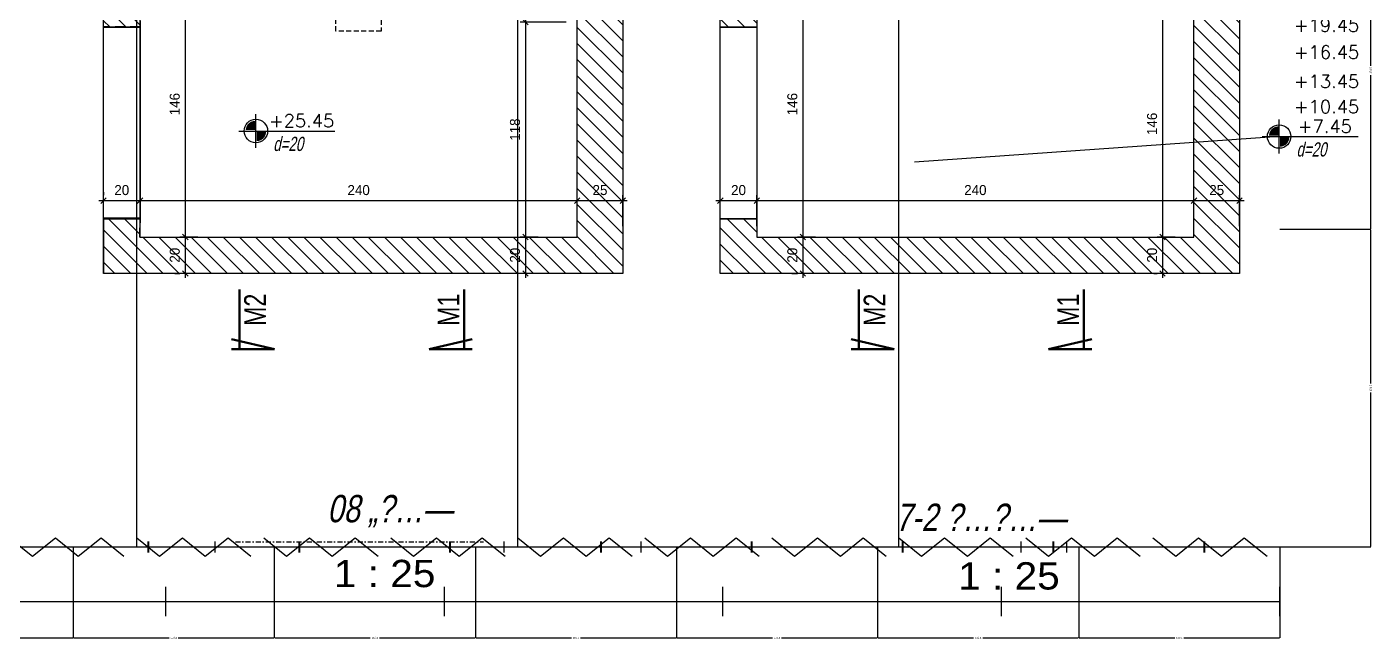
# Model space of a CAD drawing. Header units: inches. Extents: x -5298 to 11252, y 8210 to 22495.
# Drawn here: x 9783 to 10521, y 11453 to 11789 of the extents above; entities that cross this region are included whole.
import ezdxf
from ezdxf.enums import TextEntityAlignment as Align

# ---------------------------------------------------------------- set-up
doc = ezdxf.new("R2010")
doc.units = ezdxf.units.IN
doc.header["$LTSCALE"] = 11
doc.header["$MEASUREMENT"] = 0
for name, pattern in [('DASHDOT2', [0.5, 0.25, -0.125, 0, -0.125]), ('DASHED2', [0.375, 0.25, -0.125]), ('HIDDEN', [0.375, 0.25, -0.125])]:
    doc.linetypes.add(name, pattern=pattern)
doc.layers.get('Defpoints').update_dxf_attribs({"color": 40})
for name, color, linetype in [('BEAM', 3, 'Continuous'), ('break', 1, 'Continuous'), ('D7', 2, 'Continuous'), ('dim', 3, 'Continuous'), ('dim-50-v', 2, 'Continuous'), ('ENG_beton nifsak', 4, 'Continuous'), ('ENG_beton ole', 3, 'DASHED2'), ('ENG_level', 1, 'DASHDOT2'), ('HATCH', 8, 'Continuous'), ('IRON', 1, 'Continuous'), ('MABAT', 4, 'Continuous'), ('otm', 3, 'Continuous'), ('V', 1, 'Continuous'), ('wall', 7, 'Continuous')]:
    doc.layers.add(name, color=color, linetype=linetype)
doc.layers.add('W', color=1, linetype='Continuous', lineweight=50)
doc.layers.add('W-Conc', color=3, linetype='Continuous', lineweight=40)
doc.styles.add('AA', font='hebtxt', dxfattribs={"width": 0.8, "oblique": 8})
doc.styles.add('AD', font='oron')
doc.styles.add('HEBREW', font='hebtxt-weld.shx', dxfattribs={"width": 0.8, "oblique": 12})
doc.styles.add('HEBTXT', font='hebtxt-weld.shx')
doc.styles.add('ROMANS', font='romans')
doc.styles.get("Standard").update_dxf_attribs({"font": 'arial.ttf'})
doc.dimstyles.new('25', dxfattribs={"dimtxt": 5.5, "dimasz": 3, "dimexe": 3, "dimexo": 6, "dimgap": 3, "dimtad": 1, "dimdec": 0, "dimrnd": 0.5, "dimtxsty": 'HEBTXT', "dimblk1": 'OBLIQUE', "dimblk2": 'OBLIQUE', "dimsah": 1, "dimcen": 1, "dimdle": 2.5, "dimclre": 9, "dimclrt": 3, "dimazin": 3, "dimtfac": 1, "dimtdec": 0, "dimtix": 1, "dimtmove": 2, "dimatfit": 3, "dimldrblk": 'OBLIQUE'})
doc.dimstyles.get("Standard").update_dxf_attribs({"dimtxt": 2.5, "dimasz": 2.5, "dimexe": 1.25, "dimexo": 0.625, "dimtad": 1, "dimtxsty": 'Standard', "dimcen": 2.5, "dimazin": 3, "dimtfac": 1, "dimtmove": 0, "dimatfit": 3})

# ---------------------------------------------------------------- blocks, each defined once
blk = doc.blocks.new('_OBLIQUE')
at = {"color": 0, "linetype": 'ByBlock'}
blk.add_line((-0.5, -0.5), (0.5, 0.5), dxfattribs=at)
blk = doc.blocks.new('*D279')
at = {"layer": 'Defpoints', "color": 0, "linetype": 'Continuous', "transparency": 16777216}
for p in [(10110.04, 11693.52), (10085.04, 11673.52), (10110.04, 11673.52)]:
    blk.add_point(p, dxfattribs=at)
at = {"layer": 'dim-50-v', "color": 0, "linetype": 'Continuous', "lineweight": -2, "transparency": 16777216}
blk.add_line((10082.54, 11693.52), (10112.54, 11693.52), dxfattribs=at)
at = {"layer": 'dim-50-v', "color": 9, "linetype": 'Continuous', "lineweight": -2, "transparency": 16777216}
for p, q in [((10085.04, 11679.52), (10085.04, 11696.52)), ((10110.04, 11679.52), (10110.04, 11696.52))]:
    blk.add_line(p, q, dxfattribs=at)
at = {"layer": 'dim-50-v', "color": 0, "linetype": 'Continuous', "lineweight": -2, "transparency": 16777216, "xscale": 3, "yscale": 3, "zscale": 3, "rotation": 180}
blk.add_blockref('_OBLIQUE', (10085.04, 11693.52), dxfattribs=at)
at = {"layer": 'dim-50-v', "color": 0, "linetype": 'Continuous', "lineweight": -2, "transparency": 16777216, "xscale": 3, "yscale": 3, "zscale": 3}
blk.add_blockref('_OBLIQUE', (10110.04, 11693.52), dxfattribs=at)
at = {"layer": 'dim-50-v', "color": 3, "linetype": 'Continuous', "transparency": 16777216, "insert": (10097.54, 11699.27), "char_height": 5.5, "attachment_point": 5, "style": 'HEBTXT'}
blk.add_mtext('\\A1;25', dxfattribs=at)
blk = doc.blocks.new('*D280')
at = {"layer": 'Defpoints', "color": 0, "linetype": 'Continuous', "transparency": 16777216}
for p in [(10085.04, 11693.52), (9845.04, 11673.52, 0), (10085.04, 11673.52, 0)]:
    blk.add_point(p, dxfattribs=at)
at = {"layer": 'dim-50-v', "color": 0, "linetype": 'Continuous', "lineweight": -2, "transparency": 16777216}
blk.add_line((9842.54, 11693.52), (10087.54, 11693.52), dxfattribs=at)
at = {"layer": 'dim-50-v', "color": 9, "linetype": 'Continuous', "lineweight": -2, "transparency": 16777216}
for p, q in [((9845.04, 11679.52), (9845.04, 11696.52)), ((10085.04, 11679.52), (10085.04, 11696.52))]:
    blk.add_line(p, q, dxfattribs=at)
at = {"layer": 'dim-50-v', "color": 0, "linetype": 'Continuous', "lineweight": -2, "transparency": 16777216, "xscale": 3, "yscale": 3, "zscale": 3, "rotation": 180}
blk.add_blockref('_OBLIQUE', (9845.04, 11693.52), dxfattribs=at)
at = {"layer": 'dim-50-v', "color": 0, "linetype": 'Continuous', "lineweight": -2, "transparency": 16777216, "xscale": 3, "yscale": 3, "zscale": 3}
blk.add_blockref('_OBLIQUE', (10085.04, 11693.52), dxfattribs=at)
at = {"layer": 'dim-50-v', "color": 3, "linetype": 'Continuous', "transparency": 16777216, "insert": (9965.04, 11699.27), "char_height": 5.5, "attachment_point": 5, "style": 'HEBTXT'}
blk.add_mtext('\\A1;240', dxfattribs=at)
blk = doc.blocks.new('*D281')
at = {"layer": 'Defpoints', "color": 0, "linetype": 'Continuous', "transparency": 16777216}
for p in [(9824.99, 11692.09, 0), (9845.04, 11693.52), (9845.04, 11689.97, 0)]:
    blk.add_point(p, dxfattribs=at)
at = {"layer": 'dim-50-v', "color": 9, "linetype": 'Continuous', "lineweight": -2, "transparency": 16777216}
for p, q in [((9824.99, 11698.09), (9824.99, 11696.52)), ((9845.04, 11695.97), (9845.04, 11696.52))]:
    blk.add_line(p, q, dxfattribs=at)
at = {"layer": 'dim-50-v', "color": 0, "linetype": 'Continuous', "lineweight": -2, "transparency": 16777216}
blk.add_line((9822.49, 11693.52), (9847.54, 11693.52), dxfattribs=at)
at = {"layer": 'dim-50-v', "color": 0, "linetype": 'Continuous', "lineweight": -2, "transparency": 16777216, "xscale": 3, "yscale": 3, "zscale": 3, "rotation": 180}
blk.add_blockref('_OBLIQUE', (9824.99, 11693.52), dxfattribs=at)
at = {"layer": 'dim-50-v', "color": 0, "linetype": 'Continuous', "lineweight": -2, "transparency": 16777216, "xscale": 3, "yscale": 3, "zscale": 3}
blk.add_blockref('_OBLIQUE', (9845.04, 11693.52), dxfattribs=at)
at = {"layer": 'dim-50-v', "color": 3, "linetype": 'Continuous', "transparency": 16777216, "insert": (9835.01, 11699.27), "char_height": 5.5, "attachment_point": 5, "style": 'HEBTXT'}
blk.add_mtext('\\A1;20', dxfattribs=at)
blk = doc.blocks.new('*D283')
at = {"layer": 'Defpoints', "color": 0, "linetype": 'Continuous', "transparency": 16777216}
for p in [(10084.99, 11791.52, 0), (10056.65, 11673.52), (10069.57, 11673.52, 0)]:
    blk.add_point(p, dxfattribs=at)
at = {"layer": 'dim-50-v', "color": 0, "linetype": 'Continuous', "lineweight": -2, "transparency": 16777216}
blk.add_line((10056.65, 11794.02), (10056.65, 11671.02), dxfattribs=at)
at = {"layer": 'dim-50-v', "color": 9, "linetype": 'Continuous', "lineweight": -2, "transparency": 16777216}
for p, q in [((10078.99, 11791.52), (10053.65, 11791.52)), ((10063.57, 11673.52), (10053.65, 11673.52))]:
    blk.add_line(p, q, dxfattribs=at)
at = {"layer": 'dim-50-v', "color": 0, "linetype": 'Continuous', "lineweight": -2, "transparency": 16777216, "xscale": 3, "yscale": 3, "zscale": 3}
for p, rotation in [((10056.65, 11791.52), 90), ((10056.65, 11673.52), 270)]:
    blk.add_blockref('_OBLIQUE', p, dxfattribs=dict(at, rotation=rotation))
at = {"layer": 'dim-50-v', "color": 3, "linetype": 'Continuous', "transparency": 16777216, "insert": (10050.9, 11732.52), "char_height": 5.5, "attachment_point": 5, "rotation": 90, "style": 'HEBTXT'}
blk.add_mtext('\\A1;118', dxfattribs=at)
blk = doc.blocks.new('*D285')
at = {"layer": 'Defpoints', "color": 0, "linetype": 'Continuous', "transparency": 16777216}
for p in [(9880.69, 11819.52, 0), (9869.87, 11673.52), (9882.79, 11673.52, 0)]:
    blk.add_point(p, dxfattribs=at)
at = {"layer": 'dim-50-v', "color": 9, "linetype": 'Continuous', "lineweight": -2, "transparency": 16777216}
for p, q in [((9874.69, 11819.52), (9866.87, 11819.52)), ((9876.79, 11673.52), (9866.87, 11673.52))]:
    blk.add_line(p, q, dxfattribs=at)
at = {"layer": 'dim-50-v', "color": 0, "linetype": 'Continuous', "lineweight": -2, "transparency": 16777216}
blk.add_line((9869.87, 11822.02), (9869.87, 11671.02), dxfattribs=at)
at = {"layer": 'dim-50-v', "color": 0, "linetype": 'Continuous', "lineweight": -2, "transparency": 16777216, "xscale": 3, "yscale": 3, "zscale": 3}
for p, rotation in [((9869.87, 11819.52), 90), ((9869.87, 11673.52), 270)]:
    blk.add_blockref('_OBLIQUE', p, dxfattribs=dict(at, rotation=rotation))
at = {"layer": 'dim-50-v', "color": 3, "linetype": 'Continuous', "transparency": 16777216, "insert": (9864.12, 11746.52), "char_height": 5.5, "attachment_point": 5, "rotation": 90, "style": 'HEBTXT'}
blk.add_mtext('\\A1;146', dxfattribs=at)
blk = doc.blocks.new('*D376')
at = {"layer": 'Defpoints', "color": 0, "linetype": 'Continuous', "transparency": 16777216}
for p in [(9882.79, 11673.52, 0), (9869.87, 11653.52), (9870.2, 11653.52)]:
    blk.add_point(p, dxfattribs=at)
at = {"layer": 'dim-50-v', "color": 0, "linetype": 'Continuous', "lineweight": -2, "transparency": 16777216}
blk.add_line((9869.87, 11676.02), (9869.87, 11651.02), dxfattribs=at)
at = {"layer": 'dim-50-v', "color": 9, "linetype": 'Continuous', "lineweight": -2, "transparency": 16777216}
for p, q in [((9876.79, 11673.52), (9866.87, 11673.52)), ((9864.2, 11653.52), (9866.87, 11653.52))]:
    blk.add_line(p, q, dxfattribs=at)
at = {"layer": 'dim-50-v', "color": 0, "linetype": 'Continuous', "lineweight": -2, "transparency": 16777216, "xscale": 3, "yscale": 3, "zscale": 3}
for p, rotation in [((9869.87, 11673.52), 90), ((9869.87, 11653.52), 270)]:
    blk.add_blockref('_OBLIQUE', p, dxfattribs=dict(at, rotation=rotation))
at = {"layer": 'dim-50-v', "color": 3, "linetype": 'Continuous', "transparency": 16777216, "insert": (9864.12, 11663.52), "char_height": 5.5, "attachment_point": 5, "rotation": 90, "style": 'HEBTXT'}
blk.add_mtext('\\A1;20', dxfattribs=at)
blk = doc.blocks.new('*D248')
at = {"layer": 'Defpoints', "color": 0, "linetype": 'Continuous', "transparency": 16777216}
for p in [(10069.57, 11673.52, 0), (10055.97, 11653.52, 0), (10056.65, 11653.52)]:
    blk.add_point(p, dxfattribs=at)
at = {"layer": 'dim-50-v', "color": 0, "linetype": 'Continuous', "lineweight": -2, "transparency": 16777216}
blk.add_line((10056.65, 11676.02), (10056.65, 11651.02), dxfattribs=at)
at = {"layer": 'dim-50-v', "color": 9, "linetype": 'Continuous', "lineweight": -2, "transparency": 16777216}
for p, q in [((10063.57, 11673.52), (10053.65, 11673.52)), ((10061.97, 11653.52), (10059.65, 11653.52))]:
    blk.add_line(p, q, dxfattribs=at)
at = {"layer": 'dim-50-v', "color": 0, "linetype": 'Continuous', "lineweight": -2, "transparency": 16777216, "xscale": 3, "yscale": 3, "zscale": 3}
for p, rotation in [((10056.65, 11673.52), 90), ((10056.65, 11653.52), 270)]:
    blk.add_blockref('_OBLIQUE', p, dxfattribs=dict(at, rotation=rotation))
at = {"layer": 'dim-50-v', "color": 3, "linetype": 'Continuous', "transparency": 16777216, "insert": (10050.9, 11663.52), "char_height": 5.5, "attachment_point": 5, "rotation": 90, "style": 'HEBTXT'}
blk.add_mtext('\\A1;20', dxfattribs=at)
blk = doc.blocks.new('awetry')
at = {"layer": 'BEAM', "color": 2, "linetype": 'Continuous', "elevation": 0}
blk.add_lwpolyline([(8665.28, 11878.44), (8685.27, 11878.44), (8685.27, 11773.14), (8665.28, 11773.14)], close=True, dxfattribs=at)
at = {"layer": 'ENG_beton nifsak', "ltscale": 5}
for p in [(8812.78, 12133.14, 0), (8812.78, 12101.64, 0)]:
    blk.add_line(p, (8812.78, 11909.14, 0), dxfattribs=at)
at = {"layer": 'ENG_beton nifsak', "ltscale": 5, "elevation": 0}
for points in [[(8685.27, 11878.44), (8665.28, 11878.44), (8665.28, 12273.14), (8950.28, 12273.14), (8950.28, 11743.14), (8665.28, 11743.14), (8665.28, 11773.14), (8685.28, 11773.14), (8685.28, 11763.14), (8925.28, 11763.14), (8925.28, 12253.14), (8685.28, 12253.14)], [(8817.78, 11904.14), (8792.78, 11904.14), (8792.78, 12138.14), (8817.78, 12138.14)], [(8812.78, 11909.14), (8797.78, 11909.14), (8797.78, 12133.14), (8812.78, 12133.14)]]:
    blk.add_lwpolyline(points, close=True, dxfattribs=at)
blk = doc.blocks.new('*D678')
at = {"layer": 'Defpoints', "color": 0, "linetype": 'Continuous', "transparency": 16777216}
for p in [(10448.59, 11693.52), (10423.59, 11673.52), (10448.59, 11673.52)]:
    blk.add_point(p, dxfattribs=at)
at = {"layer": 'dim-50-v', "color": 0, "linetype": 'Continuous', "lineweight": -2, "transparency": 16777216}
blk.add_line((10421.09, 11693.52), (10451.09, 11693.52), dxfattribs=at)
at = {"layer": 'dim-50-v', "color": 9, "linetype": 'Continuous', "lineweight": -2, "transparency": 16777216}
for p, q in [((10423.59, 11679.52), (10423.59, 11696.52)), ((10448.59, 11679.52), (10448.59, 11696.52))]:
    blk.add_line(p, q, dxfattribs=at)
at = {"layer": 'dim-50-v', "color": 0, "linetype": 'Continuous', "lineweight": -2, "transparency": 16777216, "xscale": 3, "yscale": 3, "zscale": 3, "rotation": 180}
blk.add_blockref('_OBLIQUE', (10423.59, 11693.52), dxfattribs=at)
at = {"layer": 'dim-50-v', "color": 0, "linetype": 'Continuous', "lineweight": -2, "transparency": 16777216, "xscale": 3, "yscale": 3, "zscale": 3}
blk.add_blockref('_OBLIQUE', (10448.59, 11693.52), dxfattribs=at)
at = {"layer": 'dim-50-v', "color": 3, "linetype": 'Continuous', "transparency": 16777216, "insert": (10436.09, 11699.27), "char_height": 5.5, "attachment_point": 5, "style": 'HEBTXT'}
blk.add_mtext('\\A1;25', dxfattribs=at)
blk = doc.blocks.new('*D679')
at = {"layer": 'Defpoints', "color": 0, "linetype": 'Continuous', "transparency": 16777216}
for p in [(10423.59, 11693.52), (10183.59, 11673.52, 0), (10423.59, 11673.52, 0)]:
    blk.add_point(p, dxfattribs=at)
at = {"layer": 'dim-50-v', "color": 0, "linetype": 'Continuous', "lineweight": -2, "transparency": 16777216}
blk.add_line((10181.09, 11693.52), (10426.09, 11693.52), dxfattribs=at)
at = {"layer": 'dim-50-v', "color": 9, "linetype": 'Continuous', "lineweight": -2, "transparency": 16777216}
for p, q in [((10183.59, 11679.52), (10183.59, 11696.52)), ((10423.59, 11679.52), (10423.59, 11696.52))]:
    blk.add_line(p, q, dxfattribs=at)
at = {"layer": 'dim-50-v', "color": 0, "linetype": 'Continuous', "lineweight": -2, "transparency": 16777216, "xscale": 3, "yscale": 3, "zscale": 3, "rotation": 180}
blk.add_blockref('_OBLIQUE', (10183.59, 11693.52), dxfattribs=at)
at = {"layer": 'dim-50-v', "color": 0, "linetype": 'Continuous', "lineweight": -2, "transparency": 16777216, "xscale": 3, "yscale": 3, "zscale": 3}
blk.add_blockref('_OBLIQUE', (10423.59, 11693.52), dxfattribs=at)
at = {"layer": 'dim-50-v', "color": 3, "linetype": 'Continuous', "transparency": 16777216, "insert": (10303.59, 11699.27), "char_height": 5.5, "attachment_point": 5, "style": 'HEBTXT'}
blk.add_mtext('\\A1;240', dxfattribs=at)
blk = doc.blocks.new('*D680')
at = {"layer": 'Defpoints', "color": 0, "linetype": 'Continuous', "transparency": 16777216}
for p in [(10183.59, 11693.52), (10163.59, 11673.52), (10183.59, 11673.52, 0)]:
    blk.add_point(p, dxfattribs=at)
at = {"layer": 'dim-50-v', "color": 0, "linetype": 'Continuous', "lineweight": -2, "transparency": 16777216}
blk.add_line((10161.09, 11693.52), (10186.09, 11693.52), dxfattribs=at)
at = {"layer": 'dim-50-v', "color": 9, "linetype": 'Continuous', "lineweight": -2, "transparency": 16777216}
for p, q in [((10163.59, 11679.52), (10163.59, 11696.52)), ((10183.59, 11679.52), (10183.59, 11696.52))]:
    blk.add_line(p, q, dxfattribs=at)
at = {"layer": 'dim-50-v', "color": 0, "linetype": 'Continuous', "lineweight": -2, "transparency": 16777216, "xscale": 3, "yscale": 3, "zscale": 3, "rotation": 180}
blk.add_blockref('_OBLIQUE', (10163.59, 11693.52), dxfattribs=at)
at = {"layer": 'dim-50-v', "color": 0, "linetype": 'Continuous', "lineweight": -2, "transparency": 16777216, "xscale": 3, "yscale": 3, "zscale": 3}
blk.add_blockref('_OBLIQUE', (10183.59, 11693.52), dxfattribs=at)
at = {"layer": 'dim-50-v', "color": 3, "linetype": 'Continuous', "transparency": 16777216, "insert": (10173.59, 11699.27), "char_height": 5.5, "attachment_point": 5, "style": 'HEBTXT'}
blk.add_mtext('\\A1;20', dxfattribs=at)
blk = doc.blocks.new('*D683')
at = {"layer": 'Defpoints', "color": 0, "linetype": 'Continuous', "transparency": 16777216}
for p in [(10406.38, 11819.52, 0), (10406.38, 11673.52), (10419.3, 11673.52, 0)]:
    blk.add_point(p, dxfattribs=at)
at = {"layer": 'dim-50-v', "color": 0, "linetype": 'Continuous', "lineweight": -2, "transparency": 16777216}
blk.add_line((10406.38, 11822.02), (10406.38, 11671.02), dxfattribs=at)
at = {"layer": 'dim-50-v', "color": 9, "linetype": 'Continuous', "lineweight": -2, "transparency": 16777216}
for p, q in [((10412.38, 11819.52), (10409.38, 11819.52)), ((10413.3, 11673.52), (10403.38, 11673.52))]:
    blk.add_line(p, q, dxfattribs=at)
at = {"layer": 'dim-50-v', "color": 0, "linetype": 'Continuous', "lineweight": -2, "transparency": 16777216, "xscale": 3, "yscale": 3, "zscale": 3}
for p, rotation in [((10406.38, 11819.52), 90), ((10406.38, 11673.52), 270)]:
    blk.add_blockref('_OBLIQUE', p, dxfattribs=dict(at, rotation=rotation))
at = {"layer": 'dim-50-v', "color": 3, "linetype": 'Continuous', "transparency": 16777216, "insert": (10400.63, 11735.67), "char_height": 5.5, "attachment_point": 5, "rotation": 90, "style": 'HEBTXT'}
blk.add_mtext('\\A1;146', dxfattribs=at)
blk = doc.blocks.new('*D686')
at = {"layer": 'Defpoints', "color": 0, "linetype": 'Continuous', "transparency": 16777216}
for p in [(10208.88, 11819.52, 0), (10208.88, 11673.52), (10221.8, 11673.52, 0)]:
    blk.add_point(p, dxfattribs=at)
at = {"layer": 'dim-50-v', "color": 0, "linetype": 'Continuous', "lineweight": -2, "transparency": 16777216}
blk.add_line((10208.88, 11822.02), (10208.88, 11671.02), dxfattribs=at)
at = {"layer": 'dim-50-v', "color": 9, "linetype": 'Continuous', "lineweight": -2, "transparency": 16777216}
for p, q in [((10214.88, 11819.52), (10211.88, 11819.52)), ((10215.8, 11673.52), (10205.88, 11673.52))]:
    blk.add_line(p, q, dxfattribs=at)
at = {"layer": 'dim-50-v', "color": 0, "linetype": 'Continuous', "lineweight": -2, "transparency": 16777216, "xscale": 3, "yscale": 3, "zscale": 3}
for p, rotation in [((10208.88, 11819.52), 90), ((10208.88, 11673.52), 270)]:
    blk.add_blockref('_OBLIQUE', p, dxfattribs=dict(at, rotation=rotation))
at = {"layer": 'dim-50-v', "color": 3, "linetype": 'Continuous', "transparency": 16777216, "insert": (10203.13, 11746.52), "char_height": 5.5, "attachment_point": 5, "rotation": 90, "style": 'HEBTXT'}
blk.add_mtext('\\A1;146', dxfattribs=at)
blk = doc.blocks.new('*D692')
at = {"layer": 'Defpoints', "color": 0, "linetype": 'Continuous', "transparency": 16777216}
for p in [(10221.8, 11673.52, 0), (10208.88, 11653.52), (10208.88, 11653.52)]:
    blk.add_point(p, dxfattribs=at)
at = {"layer": 'dim-50-v', "color": 0, "linetype": 'Continuous', "lineweight": -2, "transparency": 16777216}
blk.add_line((10208.88, 11676.02), (10208.88, 11651.02), dxfattribs=at)
at = {"layer": 'dim-50-v', "color": 9, "linetype": 'Continuous', "lineweight": -2, "transparency": 16777216}
for p, q in [((10215.8, 11673.52), (10205.88, 11673.52)), ((10202.88, 11653.52), (10205.88, 11653.52))]:
    blk.add_line(p, q, dxfattribs=at)
at = {"layer": 'dim-50-v', "color": 0, "linetype": 'Continuous', "lineweight": -2, "transparency": 16777216, "xscale": 3, "yscale": 3, "zscale": 3}
for p, rotation in [((10208.88, 11673.52), 90), ((10208.88, 11653.52), 270)]:
    blk.add_blockref('_OBLIQUE', p, dxfattribs=dict(at, rotation=rotation))
at = {"layer": 'dim-50-v', "color": 3, "linetype": 'Continuous', "transparency": 16777216, "insert": (10203.13, 11663.52), "char_height": 5.5, "attachment_point": 5, "rotation": 90, "style": 'HEBTXT'}
blk.add_mtext('\\A1;20', dxfattribs=at)
blk = doc.blocks.new('*D694')
at = {"layer": 'Defpoints', "color": 0, "linetype": 'Continuous', "transparency": 16777216}
for p in [(10419.3, 11673.52, 0), (10406.38, 11653.52), (10407.5, 11653.52, 0)]:
    blk.add_point(p, dxfattribs=at)
at = {"layer": 'dim-50-v', "color": 0, "linetype": 'Continuous', "lineweight": -2, "transparency": 16777216}
blk.add_line((10406.38, 11676.02), (10406.38, 11651.02), dxfattribs=at)
at = {"layer": 'dim-50-v', "color": 9, "linetype": 'Continuous', "lineweight": -2, "transparency": 16777216}
for p, q in [((10413.3, 11673.52), (10403.38, 11673.52)), ((10401.5, 11653.52), (10403.38, 11653.52))]:
    blk.add_line(p, q, dxfattribs=at)
at = {"layer": 'dim-50-v', "color": 0, "linetype": 'Continuous', "lineweight": -2, "transparency": 16777216, "xscale": 3, "yscale": 3, "zscale": 3}
for p, rotation in [((10406.38, 11673.52), 90), ((10406.38, 11653.52), 270)]:
    blk.add_blockref('_OBLIQUE', p, dxfattribs=dict(at, rotation=rotation))
at = {"layer": 'dim-50-v', "color": 3, "linetype": 'Continuous', "transparency": 16777216, "insert": (10400.63, 11663.52), "char_height": 5.5, "attachment_point": 5, "rotation": 90, "style": 'HEBTXT'}
blk.add_mtext('\\A1;20', dxfattribs=at)
blk = doc.blocks.new('PL')
at = {"linetype": 'ByBlock'}
for p, q in [((0, -0.258), (0, 0.258)), ((-0.258, 0), (1.204, 0))]:
    blk.add_line(p, q, dxfattribs=at)
at = {"color": 4, "const_width": 0.14}
for points in [[(-0.014, 0.084, 0.414214), (-0.084, 0.014, 1)], [(0.014, -0.084, 0.414214), (0.084, -0.014, 1)]]:
    blk.add_lwpolyline(points, format="xyb", dxfattribs=at)
at = {"linetype": 'ByBlock'}
blk.add_circle((0, 0), 0.179, dxfattribs=at)
at = {"style": 'ROMANS'}
blk.add_attdef('LEVEL', text='', height=0.2, dxfattribs=at).set_placement((0.698, 0.157), align=Align.MIDDLE)
blk = doc.blocks.new('_CLOSEDFILLED')
at = {"color": 0, "linetype": 'BYBLOCK'}
blk.add_solid([(-1, 0.2), (0, 0), (-1, -0.2)], dxfattribs=at)
blk = doc.blocks.new('*D30')
at = {"color": 2}
for p, q in [((9697.93, 11503.27), (9697.93, 11453.27)), ((9808.33, 11503.27), (9808.33, 11453.27)), ((9698.18, 11453.27), (9750.63, 11453.27)), ((9755.63, 11453.27), (9808.08, 11453.27))]:
    blk.add_line(p, q, dxfattribs=at)
at = {"layer": 'Defpoints'}
for p in [(9697.93, 11503.27), (9808.33, 11503.27), (9697.93, 11453.27)]:
    blk.add_point(p, dxfattribs=at)
at = {"layer": 'dim', "color": 2, "xscale": 0.25, "yscale": 0.25, "rotation": 180}
blk.add_blockref('_CLOSEDFILLED', (9697.93, 11453.27), dxfattribs=at)
at = {"layer": 'dim', "color": 2, "xscale": 0.25, "yscale": 0.25}
blk.add_blockref('_CLOSEDFILLED', (9808.33, 11453.27), dxfattribs=at)
at = {"layer": 'dim', "color": 0, "insert": (9753.13, 11453.27), "char_height": 1, "attachment_point": 5}
blk.add_mtext('110,4', dxfattribs=at)
blk = doc.blocks.new('*D31')
at = {"color": 2}
for p, q in [((9808.33, 11503.27), (9808.33, 11453.27)), ((9918.73, 11503.27), (9918.73, 11453.27)), ((9808.58, 11453.27), (9861.03, 11453.27)), ((9866.03, 11453.27), (9918.48, 11453.27))]:
    blk.add_line(p, q, dxfattribs=at)
at = {"layer": 'Defpoints'}
for p in [(9808.33, 11503.27), (9918.73, 11503.27), (9808.33, 11453.27)]:
    blk.add_point(p, dxfattribs=at)
at = {"layer": 'dim', "color": 2, "xscale": 0.25, "yscale": 0.25, "rotation": 180}
blk.add_blockref('_CLOSEDFILLED', (9808.33, 11453.27), dxfattribs=at)
at = {"layer": 'dim', "color": 2, "xscale": 0.25, "yscale": 0.25}
blk.add_blockref('_CLOSEDFILLED', (9918.73, 11453.27), dxfattribs=at)
at = {"layer": 'dim', "color": 0, "insert": (9863.53, 11453.27), "char_height": 1, "attachment_point": 5}
blk.add_mtext('110,4', dxfattribs=at)
blk = doc.blocks.new('*D32')
at = {"color": 2}
for p, q in [((9918.73, 11503.27), (9918.73, 11453.27)), ((10029.13, 11503.27), (10029.13, 11453.27)), ((9918.98, 11453.27), (9971.43, 11453.27)), ((9976.43, 11453.27), (10028.88, 11453.27))]:
    blk.add_line(p, q, dxfattribs=at)
at = {"layer": 'Defpoints'}
for p in [(9918.73, 11503.27), (10029.13, 11503.27), (9918.73, 11453.27)]:
    blk.add_point(p, dxfattribs=at)
at = {"layer": 'dim', "color": 2, "xscale": 0.25, "yscale": 0.25, "rotation": 180}
blk.add_blockref('_CLOSEDFILLED', (9918.73, 11453.27), dxfattribs=at)
at = {"layer": 'dim', "color": 2, "xscale": 0.25, "yscale": 0.25}
blk.add_blockref('_CLOSEDFILLED', (10029.13, 11453.27), dxfattribs=at)
at = {"layer": 'dim', "color": 0, "insert": (9973.93, 11453.27), "char_height": 1, "attachment_point": 5}
blk.add_mtext('110,4', dxfattribs=at)
blk = doc.blocks.new('*D33')
at = {"color": 2}
for p, q in [((10029.13, 11503.27), (10029.13, 11453.27)), ((10139.53, 11503.27), (10139.53, 11453.27)), ((10029.38, 11453.27), (10081.83, 11453.27)), ((10086.83, 11453.27), (10139.28, 11453.27))]:
    blk.add_line(p, q, dxfattribs=at)
at = {"layer": 'Defpoints'}
for p in [(10029.13, 11503.27), (10139.53, 11503.27), (10029.13, 11453.27)]:
    blk.add_point(p, dxfattribs=at)
at = {"layer": 'dim', "color": 2, "xscale": 0.25, "yscale": 0.25, "rotation": 180}
blk.add_blockref('_CLOSEDFILLED', (10029.13, 11453.27), dxfattribs=at)
at = {"layer": 'dim', "color": 2, "xscale": 0.25, "yscale": 0.25}
blk.add_blockref('_CLOSEDFILLED', (10139.53, 11453.27), dxfattribs=at)
at = {"layer": 'dim', "color": 0, "insert": (10084.33, 11453.27), "char_height": 1, "attachment_point": 5}
blk.add_mtext('110,4', dxfattribs=at)
blk = doc.blocks.new('*D34')
at = {"color": 2}
for p, q in [((10139.53, 11503.27), (10139.53, 11453.27)), ((10249.93, 11503.27), (10249.93, 11453.27)), ((10139.78, 11453.27), (10192.23, 11453.27)), ((10197.23, 11453.27), (10249.68, 11453.27))]:
    blk.add_line(p, q, dxfattribs=at)
at = {"layer": 'Defpoints'}
for p in [(10139.53, 11503.27), (10249.93, 11503.27), (10139.53, 11453.27)]:
    blk.add_point(p, dxfattribs=at)
at = {"layer": 'dim', "color": 2, "xscale": 0.25, "yscale": 0.25, "rotation": 180}
blk.add_blockref('_CLOSEDFILLED', (10139.53, 11453.27), dxfattribs=at)
at = {"layer": 'dim', "color": 2, "xscale": 0.25, "yscale": 0.25}
blk.add_blockref('_CLOSEDFILLED', (10249.93, 11453.27), dxfattribs=at)
at = {"layer": 'dim', "color": 0, "insert": (10194.73, 11453.27), "char_height": 1, "attachment_point": 5}
blk.add_mtext('110,4', dxfattribs=at)
blk = doc.blocks.new('*D35')
at = {"color": 2}
for p, q in [((10249.93, 11503.27), (10249.93, 11453.27)), ((10360.33, 11503.27), (10360.33, 11453.27)), ((10250.18, 11453.27), (10302.63, 11453.27)), ((10307.63, 11453.27), (10360.08, 11453.27))]:
    blk.add_line(p, q, dxfattribs=at)
at = {"layer": 'Defpoints'}
for p in [(10249.93, 11503.27), (10360.33, 11503.27), (10249.93, 11453.27)]:
    blk.add_point(p, dxfattribs=at)
at = {"layer": 'dim', "color": 2, "xscale": 0.25, "yscale": 0.25, "rotation": 180}
blk.add_blockref('_CLOSEDFILLED', (10249.93, 11453.27), dxfattribs=at)
at = {"layer": 'dim', "color": 2, "xscale": 0.25, "yscale": 0.25}
blk.add_blockref('_CLOSEDFILLED', (10360.33, 11453.27), dxfattribs=at)
at = {"layer": 'dim', "color": 0, "insert": (10305.13, 11453.27), "char_height": 1, "attachment_point": 5}
blk.add_mtext('110,4', dxfattribs=at)
blk = doc.blocks.new('*D36')
at = {"color": 2}
for p, q in [((10360.33, 11503.27), (10360.33, 11453.27)), ((10470.73, 11503.27), (10470.73, 11453.27)), ((10360.58, 11453.27), (10413.03, 11453.27)), ((10418.03, 11453.27), (10470.48, 11453.27))]:
    blk.add_line(p, q, dxfattribs=at)
at = {"layer": 'Defpoints'}
for p in [(10360.33, 11503.27), (10470.73, 11503.27), (10360.33, 11453.27)]:
    blk.add_point(p, dxfattribs=at)
at = {"layer": 'dim', "color": 2, "xscale": 0.25, "yscale": 0.25, "rotation": 180}
blk.add_blockref('_CLOSEDFILLED', (10360.33, 11453.27), dxfattribs=at)
at = {"layer": 'dim', "color": 2, "xscale": 0.25, "yscale": 0.25}
blk.add_blockref('_CLOSEDFILLED', (10470.73, 11453.27), dxfattribs=at)
at = {"layer": 'dim', "color": 0, "insert": (10415.53, 11453.27), "char_height": 1, "attachment_point": 5}
blk.add_mtext('110,4', dxfattribs=at)
blk = doc.blocks.new('*D109')
at = {"color": 2}
for p, q in [((10470.73, 11677.77), (10520.73, 11677.77)), ((10520.73, 11593.02), (10520.73, 11677.52)), ((10520.73, 11503.52), (10520.73, 11588.02)), ((10470.73, 11503.27), (10520.73, 11503.27))]:
    blk.add_line(p, q, dxfattribs=at)
at = {"layer": 'Defpoints'}
for p in [(10470.73, 11677.77), (10470.73, 11503.27), (10520.73, 11503.27)]:
    blk.add_point(p, dxfattribs=at)
at = {"layer": 'dim', "color": 2, "xscale": 0.25, "yscale": 0.25}
for p, rotation in [((10520.73, 11677.77), 90), ((10520.73, 11503.27), 270)]:
    blk.add_blockref('_CLOSEDFILLED', p, dxfattribs=dict(at, rotation=rotation))
at = {"layer": 'dim', "color": 0, "insert": (10520.73, 11590.52), "char_height": 1, "attachment_point": 5, "rotation": 90}
blk.add_mtext('174,5', dxfattribs=at)
blk = doc.blocks.new('*D110')
at = {"color": 2}
for p, q in [((10470.73, 11852.27), (10520.73, 11852.27)), ((10520.73, 11767.52), (10520.73, 11852.02)), ((10520.73, 11678.02), (10520.73, 11762.52)), ((10470.73, 11677.77), (10520.73, 11677.77))]:
    blk.add_line(p, q, dxfattribs=at)
at = {"layer": 'Defpoints'}
for p in [(10470.73, 11852.27), (10470.73, 11677.77), (10520.73, 11677.77)]:
    blk.add_point(p, dxfattribs=at)
at = {"layer": 'dim', "color": 2, "xscale": 0.25, "yscale": 0.25}
for p, rotation in [((10520.73, 11852.27), 90), ((10520.73, 11677.77), 270)]:
    blk.add_blockref('_CLOSEDFILLED', p, dxfattribs=dict(at, rotation=rotation))
at = {"layer": 'dim', "color": 0, "insert": (10520.73, 11765.02), "char_height": 1, "attachment_point": 5, "rotation": 90}
blk.add_mtext('174,5', dxfattribs=at)

msp = doc.modelspace()

# ---------------------------------------------------------------- hatches: boundary and pattern name
at = {"layer": 'HATCH', "linetype": 'Continuous', "transparency": 33554687}
h = msp.add_hatch(dxfattribs=at)
h.set_pattern_fill('ANSI31', color=256, scale=50, angle=270)
h.set_pattern_definition([(315, (1515.685, 691.535), (4.4194174, 4.4194174), [])])
h.paths.add_polyline_path([(9824.988, 11653.519), (10109.988, 11653.519), (10109.988, 12183.519), (9824.988, 12183.519), (9824.988, 11788.902), (9845.04, 11788.902), (9844.988, 12163.519), (10084.988, 12163.519), (10084.988, 11673.519), (9844.988, 11673.519), (9845.04, 11683.904), (9824.988, 11683.904)])
h.paths.add_polyline_path([(9864.778, 11628.859), (9864.778, 11640.513), (9856.528, 11640.513), (9856.528, 11628.859)], flags=9)
h = msp.add_hatch(dxfattribs=at)
h.set_pattern_fill('ANSI31', color=256, scale=50, angle=270)
h.set_pattern_definition([(315, (1263.04, 727.001), (4.4194174, 4.4194174), [])])
h.paths.add_polyline_path([(10423.586, 11673.519), (10183.586, 11673.519), (10183.586, 11683.519), (10163.586, 11683.519), (10163.586, 11653.519), (10448.586, 11653.519), (10448.586, 12183.519), (10163.586, 12183.519), (10163.586, 11788.819), (10183.581, 11788.819), (10183.586, 12163.519), (10423.586, 12163.519)])
h.paths.add_polyline_path([(10362.54, 11664.325), (10362.54, 11675.979), (10354.29, 11675.979), (10354.29, 11664.325)], flags=24)

# ---------------------------------------------------------------- linework, layer by layer
at = {"layer": 'BEAM', "color": 5}
for p, q in [((9843.191, 11503.269), (9843.191, 17785.198)), ((10052.371, 11503.269), (10052.371, 17785.198)), ((10261.551, 11503.269), (10261.551, 17785.198)), ((6496.312, 11503.269), (10470.731, 11503.269))]:
    msp.add_line(p, q, dxfattribs=at)
at = {"layer": 'BEAM', "color": 2, "linetype": 'Continuous', "elevation": 0}
for points in [[(9824.988, 11788.902), (9845.04, 11788.902), (9845.04, 11683.904), (9824.988, 11683.904)], [(10163.59, 11788.819), (10183.586, 11788.819), (10183.586, 11683.519), (10163.59, 11683.519)]]:
    msp.add_lwpolyline(points, close=True, dxfattribs=at)
msp.add_lwpolyline([(10470.364, 11728.714), (10270.132, 11714.586)], dxfattribs=at)
at = {"layer": 'break', "color": 7}
for p, q in [((9773.464, 11508.269), (9786.015, 11498.269)), ((9786.015, 11498.269), (9798.566, 11508.269)), ((9798.566, 11508.269), (9811.117, 11498.269)), ((9811.117, 11498.269), (9823.667, 11508.269)), ((9823.667, 11508.269), (9836.218, 11498.269)), ((9843.191, 11508.269), (9855.742, 11498.269)), ((9855.742, 11498.269), (9868.292, 11508.269)), ((9868.292, 11508.269), (9880.843, 11498.269)), ((9880.843, 11498.269), (9893.394, 11508.269)), ((9893.394, 11508.269), (9905.945, 11498.269)), ((9912.918, 11508.269), (9925.468, 11498.269)), ((9925.468, 11498.269), (9938.019, 11508.269)), ((9938.019, 11508.269), (9950.57, 11498.269)), ((9950.57, 11498.269), (9963.121, 11508.269)), ((9963.121, 11508.269), (9975.671, 11498.269)), ((9982.644, 11508.269), (9995.195, 11498.269)), ((9995.195, 11498.269), (10007.746, 11508.269)), ((10007.746, 11508.269), (10020.297, 11498.269)), ((10020.297, 11498.269), (10032.847, 11508.269)), ((10032.847, 11508.269), (10045.398, 11498.269)), ((10052.371, 11508.269), (10064.922, 11498.269)), ((10064.922, 11498.269), (10077.472, 11508.269)), ((10077.472, 11508.269), (10090.023, 11498.269)), ((10090.023, 11498.269), (10102.574, 11508.269)), ((10102.574, 11508.269), (10115.125, 11498.269)), ((10122.097, 11508.269), (10134.648, 11498.269)), ((10134.648, 11498.269), (10147.199, 11508.269)), ((10147.199, 11508.269), (10159.75, 11498.269)), ((10159.75, 11498.269), (10172.301, 11508.269)), ((10172.301, 11508.269), (10184.851, 11498.269)), ((10191.824, 11508.269), (10204.375, 11498.269)), ((10204.375, 11498.269), (10216.926, 11508.269)), ((10216.926, 11508.269), (10229.477, 11498.269)), ((10229.477, 11498.269), (10242.027, 11508.269)), ((10242.027, 11508.269), (10254.578, 11498.269)), ((10261.551, 11508.269), (10274.102, 11498.269)), ((10274.102, 11498.269), (10286.652, 11508.269)), ((10286.652, 11508.269), (10299.203, 11498.269)), ((10299.203, 11498.269), (10311.754, 11508.269)), ((10311.754, 11508.269), (10324.305, 11498.269)), ((10331.277, 11508.269), (10343.828, 11498.269)), ((10343.828, 11498.269), (10356.379, 11508.269)), ((10356.379, 11508.269), (10368.93, 11498.269)), ((10368.93, 11498.269), (10381.481, 11508.269)), ((10381.481, 11508.269), (10394.031, 11498.269)), ((10401.004, 11508.269), (10413.555, 11498.269)), ((10413.555, 11498.269), (10426.106, 11508.269)), ((10426.106, 11508.269), (10438.656, 11498.269)), ((10438.656, 11498.269), (10451.207, 11508.269)), ((10451.207, 11508.269), (10463.758, 11498.269))]:
    msp.add_line(p, q, dxfattribs=at)
at = {"layer": 'D7', "color": 4}
for p, q in [((9886.257, 11500.269), (9886.257, 11506.269)), ((10120.047, 11500.269), (10120.047, 11506.269)), ((10353.836, 11500.269), (10353.836, 11506.269))]:
    msp.add_line(p, q, dxfattribs=at)
at = {"layer": 'ENG_beton ole', "linetype": 'Continuous', "ltscale": 5}
for p, q in [((9824.988, 11683.904, 0), (9824.988, 11653.519, 0)), ((9845.04, 11683.904, 0), (9824.988, 11683.904, 0)), ((9844.988, 11673.519, 0), (9845.04, 11683.904, 0))]:
    msp.add_line(p, q, dxfattribs=at)
at = {"layer": 'ENG_beton ole', "ltscale": 2, "elevation": 0}
msp.add_lwpolyline([(9845.04, 11788.902), (9824.988, 11788.902), (9824.988, 12183.519), (10109.988, 12183.519), (10109.988, 11653.519), (9824.988, 11653.519), (9824.988, 11683.904), (9845.04, 11683.904), (9844.988, 11673.519), (10084.988, 11673.519), (10084.988, 12163.519), (9844.988, 12163.519)], close=True, dxfattribs=at)
at = {"layer": 'ENG_beton ole', "linetype": 'Continuous', "ltscale": 2, "elevation": 0}
msp.add_lwpolyline([(10183.581, 11788.819), (10163.586, 11788.819), (10163.586, 12183.519), (10448.586, 12183.519), (10448.586, 11653.519), (10163.586, 11653.519), (10163.586, 11683.519), (10183.586, 11683.519), (10183.586, 11673.519), (10423.586, 11673.519), (10423.586, 12163.519), (10183.586, 12163.519)], close=True, dxfattribs=at)
at = {"layer": 'ENG_level', "color": 1}
for p, q in [((9897.351, 11505.976, 0), (10033.612, 11505.976, 0)), ((10240.082, 11503.269, 0), (10376.343, 11503.269, 0))]:
    msp.add_line(p, q, dxfattribs=at)
at = {"layer": 'IRON', "color": 1}
for p, q in [((9859.282, 11465.269), (9859.282, 11481.269)), ((10012.144, 11465.269), (10012.144, 11481.269)), ((10165.006, 11465.269), (10165.006, 11481.269)), ((10317.868, 11465.269), (10317.868, 11481.269)), ((10470.731, 11465.269), (10470.731, 11481.269)), ((6496.312, 11473.269), (10470.731, 11473.269))]:
    msp.add_line(p, q, dxfattribs=at)
at = {"layer": 'MABAT', "color": 3}
for p, q in [((10044.9, 11500.269), (10044.9, 11506.269)), ((10328.787, 11500.269), (10328.787, 11506.269))]:
    msp.add_line(p, q, dxfattribs=at)
at = {"layer": 'V', "linetype": 'HIDDEN', "elevation": 0}
msp.add_lwpolyline([(9977.488, 11786.519), (9952.488, 11786.519), (9952.488, 12048.519), (9977.488, 12048.519)], close=True, dxfattribs=at)
at = {"layer": 'W'}
for p, q in [((9899.607, 11644.757, 0), (9899.607, 11611.87, 0)), ((10022.97, 11644.757, 0), (10022.97, 11611.87, 0)), ((10239.712, 11644.755, 0), (10239.712, 11611.868, 0)), ((10363.075, 11644.755, 0), (10363.075, 11611.868, 0)), ((9918.911, 11611.87, 0), (9895.239, 11617.463, 0)), ((10003.667, 11611.87, 0), (10027.338, 11617.463, 0)), ((10259.015, 11611.868, 0), (10235.344, 11617.461, 0)), ((10343.772, 11611.868, 0), (10367.443, 11617.461, 0)), ((9895.239, 11611.87, 0), (9918.911, 11611.87, 0)), ((10027.338, 11611.87, 0), (10003.667, 11611.87, 0)), ((10235.344, 11611.868, 0), (10259.015, 11611.868, 0)), ((10367.443, 11611.868, 0), (10343.772, 11611.868, 0))]:
    msp.add_line(p, q, dxfattribs=at)
at = {"layer": 'W-Conc', "color": 2}
for p, q in [((9849.728, 11500.269), (9849.728, 11506.269)), ((9932.528, 11500.269), (9932.528, 11506.269)), ((10015.329, 11500.269), (10015.329, 11506.269)), ((10098.129, 11500.269), (10098.129, 11506.269)), ((10180.929, 11500.269), (10180.929, 11506.269)), ((10263.73, 11500.269), (10263.73, 11506.269)), ((10346.53, 11500.269), (10346.53, 11506.269)), ((10429.331, 11500.269), (10429.331, 11506.269))]:
    msp.add_line(p, q, dxfattribs=at)
at = {"layer": 'wall'}
msp.add_line((10183.59, 11683.519, 0), (10183.59, 11673.519, 0), dxfattribs=at)

# ---------------------------------------------------------------- block references
at = {"layer": 'BEAM', "linetype": 'Continuous'}
msp.add_blockref('awetry', (1159.706, -89.618, 0), dxfattribs=at)
at = {"layer": 'D7', "xscale": 36, "yscale": 36, "zscale": 36}
for p, values in [((9908.631, 11731.749, 0), {'LEVEL': '+25.45'}), ((10470.364, 11728.714, 0), {'LEVEL': '+7.45'})]:
    msp.add_blockref('PL', p, dxfattribs=at).add_auto_attribs(values)

# ---------------------------------------------------------------- texts
at = {"layer": 'D7', "style": 'AA', "oblique": 12, "width": 0.7}
for p in [(9918.164, 11720.777, 0), (10479.897, 11717.742, 0)]:
    msp.add_text('d=20', height=7.8, dxfattribs=at).set_placement(p)
at = {"layer": 'ENG_level', "style": 'HEBREW', "oblique": 12, "width": 0.8}
for s, p in [('08 „\x8e…—', (10016.502, 11516.806, 0)), ('7-2 %%154…%%142…—', (10353.391, 11512.043, -0.001))]:
    msp.add_text(s, height=15, dxfattribs=at).set_placement(p, align=Align.RIGHT)
at = {"layer": 'ENG_level', "color": 1, "style": 'HEBTXT', "width": 1.11}
for p in [(9979.316, 11488.67, 0), (10322.048, 11487.358, 0)]:
    msp.add_text('1 : 25', height=15, rotation=359.999999, dxfattribs=at).set_placement(p, align=Align.MIDDLE)
at = {"layer": 'otm', "color": 1, "style": 'ROMANS'}
for s, p in [('+19.45', (10478.511, 11786.321, 0.001)), ('+16.45', (10478.511, 11771.482, 0.001)), ('+13.45', (10478.511, 11755.427, 0.001)), ('+10.45', (10478.511, 11741.561, 0.001))]:
    msp.add_text(s, height=7.2, dxfattribs=at).set_placement(p)
at = {"layer": 'W', "style": 'AD', "width": 0.8}
for s, p in [('M2', (9914.151, 11624.639, 0)), ('M1', (10020.38, 11624.639, 0)), ('M2', (10254.255, 11624.637, 0)), ('M1', (10360.484, 11624.637, 0))]:
    msp.add_text(s, height=11.9529, rotation=90, dxfattribs=at).set_placement(p)

# ---------------------------------------------------------------- dimensions: what is measured, and where the dimension line sits
at = {"layer": 'dim', "color": 2}
for base, p1, p2, picture, middle in [((10520.731, 11677.767), (10470.731, 11677.767), (10470.731, 11852.265), '*D110', (10520.731, 11765.016)), ((10520.731, 11503.269), (10470.731, 11503.269), (10470.731, 11677.767), '*D109', (10520.731, 11590.518))]:
    dim = msp.add_linear_dim(base=base, p1=p1, p2=p2, angle=90, dimstyle='Standard', dxfattribs=at)
    dim.commit()
    dim.dimension.update_dxf_attribs({"geometry": picture, "text_midpoint": middle})
for base, p1, p2, picture, middle in [((9697.927, 11453.269), (9697.927, 11503.269), (9808.328, 11503.269), '*D30', (9753.127, 11453.269)), ((9808.328, 11453.269), (9808.328, 11503.269), (9918.728, 11503.269), '*D31', (9863.528, 11453.269)), ((9918.728, 11453.269), (9918.728, 11503.269), (10029.129, 11503.269), '*D32', (9973.928, 11453.269)), ((10029.129, 11453.269), (10029.129, 11503.269), (10139.529, 11503.269), '*D33', (10084.329, 11453.269)), ((10139.529, 11453.269), (10139.529, 11503.269), (10249.93, 11503.269), '*D34', (10194.729, 11453.269)), ((10249.93, 11453.269), (10249.93, 11503.269), (10360.33, 11503.269), '*D35', (10305.13, 11453.269)), ((10360.33, 11453.269), (10360.33, 11503.269), (10470.731, 11503.269), '*D36', (10415.53, 11453.269))]:
    dim = msp.add_linear_dim(base=base, p1=p1, p2=p2, dimstyle='Standard', dxfattribs=at)
    dim.commit()
    dim.dimension.update_dxf_attribs({"geometry": picture, "text_midpoint": middle})
at = {"layer": 'dim-50-v', "linetype": 'Continuous'}
for base, p1, p2, angle, picture, middle in [((9869.865, 11673.521, 0), (9880.685, 11819.519, 0), (9882.786, 11673.521, 0), 90, '*D285', (9864.115, 11746.52, 0)), ((10208.875, 11673.521, 0), (10208.875, 11819.519, 0), (10221.796, 11673.521, 0), 90, '*D686', (10203.125, 11746.52, 0)), ((10056.651, 11673.521, 0), (10084.988, 11791.519, 0), (10069.572, 11673.521, 0), 90, '*D283', (10050.901, 11732.52, 0)), ((9845.04, 11693.519, 0), (9824.988, 11692.092, 0), (9845.04, 11689.973, 0), 180, '*D281', (9835.014, 11699.269, 0)), ((10085.04, 11693.519, 0), (9845.04, 11673.521, 0), (10085.04, 11673.519, 0), 180, '*D280', (9965.04, 11699.269, 0)), ((10110.04, 11693.519, 0), (10085.04, 11673.519, 0), (10110.04, 11673.519, 0), 180, '*D279', (10097.54, 11699.269, 0)), ((10183.586, 11693.519, 0), (10163.586, 11673.519, 0), (10183.586, 11673.521, 0), 180, '*D680', (10173.586, 11699.269, 0)), ((10423.586, 11693.519, 0), (10183.586, 11673.521, 0), (10423.586, 11673.519, 0), 180, '*D679', (10303.586, 11699.269, 0)), ((10448.586, 11693.519, 0), (10423.586, 11673.519, 0), (10448.586, 11673.519, 0), 180, '*D678', (10436.086, 11699.269, 0)), ((9869.865, 11653.519, 0), (9882.786, 11673.521, 0), (9870.195, 11653.519, 0), 90, '*D376', (9864.115, 11663.52, 0)), ((10056.651, 11653.519, 0), (10069.572, 11673.521, 0), (10055.966, 11653.519, 0), 90, '*D248', (10050.901, 11663.52, 0)), ((10208.875, 11653.519, 0), (10221.796, 11673.521, 0), (10208.877, 11653.519, 0), 90, '*D692', (10203.125, 11663.52, 0)), ((10406.375, 11653.519, 0), (10419.296, 11673.521, 0), (10407.504, 11653.519, 0), 90, '*D694', (10400.625, 11663.52, 0))]:
    dim = msp.add_linear_dim(base=base, p1=p1, p2=p2, angle=angle, dimstyle='25', dxfattribs=at)
    dim.commit()
    dim.dimension.update_dxf_attribs({"geometry": picture, "text_midpoint": middle})
dim = msp.add_linear_dim(base=(10406.375, 11673.521, 0), p1=(10406.375, 11819.519, 0), p2=(10419.296, 11673.521, 0), angle=90, dimstyle='25', dxfattribs=at)
dim.commit()
dim.dimension.update_dxf_attribs({"geometry": '*D683', "text_midpoint": (10400.625, 11735.666, 0), "dimtype": 160})

doc.saveas('drawing.dxf')
